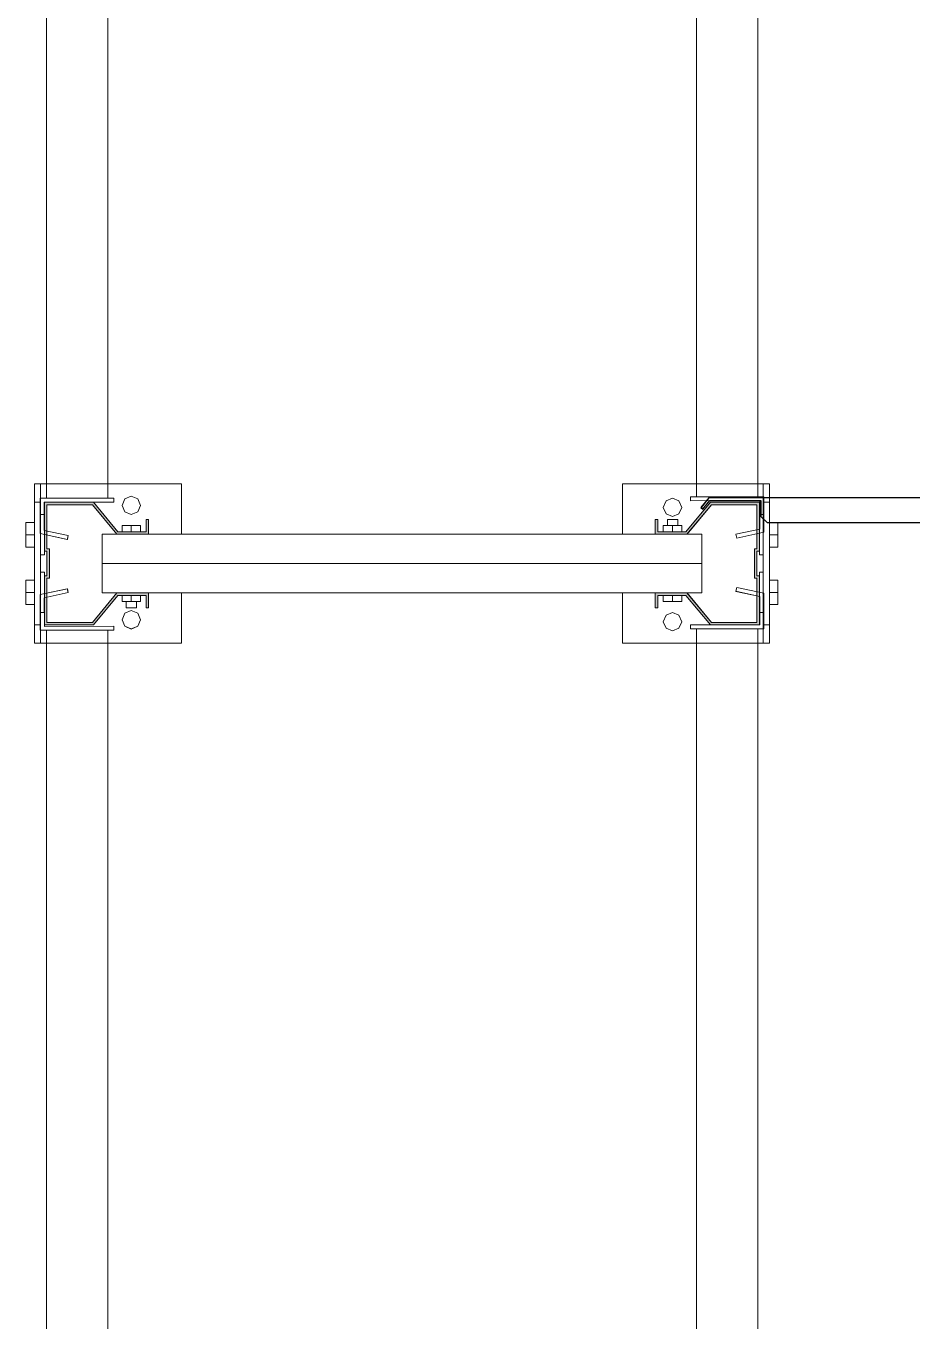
# Model space of a CAD drawing. Header units: metres. Extents: x 0 to 8715937, y -236336 to 216.
# Drawn here: x 131.307 to 132.031, y 74.988 to 76.044 of the extents above; entities that cross this region are included whole.
import ezdxf

# ---------------------------------------------------------------- set-up
doc = ezdxf.new("R2010")
doc.units = ezdxf.units.M
doc.header["$MEASUREMENT"] = 0
for name, color, linetype in [('0-BLOCK-EQUIPAMIENTO', 7, 'Continuous'), ('AAA BAST', 5, 'Continuous'), ('AAA CONECT', 3, 'Continuous'), ('AAA LARG', 1, 'Continuous'), ('MURO 20 - vista', 5, 'Continuous')]:
    doc.layers.add(name, color=color, linetype=linetype)

# ---------------------------------------------------------------- blocks, each defined once
blk = doc.blocks.new('bastidor 0.60')
at = {"layer": 'MURO 20 - vista', "lineweight": 5}
h = blk.add_hatch(color=256, dxfattribs=at)
h.dxf.hatch_style = 1
h.paths.add_polyline_path([(-0.5068, 0.089), (-0.5068, 0.101), (-0.5088, 0.101), (-0.5088, 0.091), (-0.5318, 0.091), (-0.5518, 0.115), (-0.5918, 0.115), (-0.5918, 0.075), (-0.5898, 0.075), (-0.5898, 0.055), (-0.5918, 0.055), (-0.5918, 0.015), (-0.5518, 0.015), (-0.5318, 0.039), (-0.5284, 0.039), (-0.5284, 0.039), (-0.5209, 0.039), (-0.5134, 0.039), (-0.5088, 0.039), (-0.5088, 0.029), (-0.5068, 0.029), (-0.5068, 0.041), (-0.5327, 0.041), (-0.5527, 0.017), (-0.5898, 0.017), (-0.5898, 0.053), (-0.5878, 0.053), (-0.5878, 0.077), (-0.5898, 0.077), (-0.5898, 0.113), (-0.5527, 0.113), (-0.5327, 0.089)])
h = blk.add_hatch(color=256, dxfattribs=at)
h.dxf.hatch_style = 1
h.paths.add_polyline_path([(-0.0932, 0.041), (-0.0932, 0.029), (-0.0912, 0.029), (-0.0912, 0.039), (-0.0682, 0.039), (-0.0482, 0.015), (-0.0082, 0.015), (-0.0082, 0.055), (-0.0102, 0.055), (-0.0102, 0.075), (-0.0082, 0.075), (-0.0082, 0.115), (-0.0482, 0.115), (-0.0682, 0.091), (-0.0716, 0.091), (-0.0716, 0.091), (-0.0791, 0.091), (-0.0866, 0.091), (-0.0912, 0.091), (-0.0912, 0.101), (-0.0932, 0.101), (-0.0932, 0.089), (-0.0673, 0.089), (-0.0473, 0.113), (-0.0102, 0.113), (-0.0102, 0.077), (-0.0122, 0.077), (-0.0122, 0.053), (-0.0102, 0.053), (-0.0102, 0.017), (-0.0473, 0.017), (-0.0673, 0.041)])
at = {"layer": 'AAA BAST', "lineweight": 5}
for p, q in [((-0.48, 0.13), (-0.6, 0.13)), ((-0.6, 0.13), (-0.6, 0)), ((-0.595, 0.115), (-0.595, 0.13)), ((-0.48, 0.089), (-0.48, 0.13)), ((0, 0.13), (-0.12, 0.13)), ((-0.12, 0.13), (-0.12, 0.089)), ((-0.005, 0.13), (-0.005, 0.115)), ((0, 0), (0, 0.13)), ((-0.5262, 0.1178), (-0.5284, 0.1125)), ((-0.5209, 0.12), (-0.5262, 0.1178)), ((-0.5156, 0.1178), (-0.5209, 0.12)), ((-0.5134, 0.1125), (-0.5156, 0.1178)), ((-0.0791, 0.1183), (-0.0844, 0.1161)), ((-0.0738, 0.1161), (-0.0791, 0.1183)), ((-0.6, 0.115), (-0.595, 0.115)), ((-0.595, 0.105), (-0.595, 0.115)), ((-0.5518, 0.115), (-0.5918, 0.115)), ((-0.5918, 0.115), (-0.5918, 0.075)), ((-0.5898, 0.077), (-0.5898, 0.113)), ((-0.5898, 0.113), (-0.5527, 0.113)), ((-0.5527, 0.113), (-0.5327, 0.089)), ((-0.5318, 0.091), (-0.5518, 0.115)), ((-0.5284, 0.1125), (-0.5262, 0.1072)), ((-0.5262, 0.1072), (-0.5209, 0.105)), ((-0.5209, 0.105), (-0.5156, 0.1072)), ((-0.5156, 0.1072), (-0.5134, 0.1125)), ((-0.0844, 0.1161), (-0.0866, 0.1108)), ((-0.0866, 0.1108), (-0.0844, 0.1055)), ((-0.0716, 0.1108), (-0.0738, 0.1161)), ((-0.0738, 0.1055), (-0.0716, 0.1108)), ((-0.0482, 0.115), (-0.0682, 0.091)), ((-0.0673, 0.089), (-0.0473, 0.113)), ((-0.0082, 0.115), (-0.0482, 0.115)), ((-0.0473, 0.113), (-0.0102, 0.113)), ((-0.0102, 0.113), (-0.0102, 0.077)), ((-0.0082, 0.075), (-0.0082, 0.115)), ((0, 0.115), (-0.005, 0.115)), ((-0.005, 0.115), (-0.005, 0.105)), ((-0.6, 0.0985), (-0.607, 0.0985)), ((-0.607, 0.0985), (-0.607, 0.0785)), ((-0.6, 0.0885), (-0.6, 0.0985)), ((-0.6, 0.0785), (-0.6, 0.0985)), ((-0.595, 0.072), (-0.595, 0.105)), ((-0.5918, 0.105), (-0.595, 0.105)), ((-0.5284, 0.091), (-0.5284, 0.096)), ((-0.5284, 0.096), (-0.5134, 0.096)), ((-0.5284, 0.091), (-0.5284, 0.096)), ((-0.5284, 0.096), (-0.5209, 0.096)), ((-0.5209, 0.096), (-0.5209, 0.091)), ((-0.5134, 0.096), (-0.5134, 0.091)), ((-0.5068, 0.101), (-0.5088, 0.101)), ((-0.5088, 0.101), (-0.5088, 0.091)), ((-0.5068, 0.089), (-0.5068, 0.101)), ((-0.0912, 0.101), (-0.0932, 0.101)), ((-0.0932, 0.101), (-0.0932, 0.089)), ((-0.0912, 0.091), (-0.0912, 0.101)), ((-0.0866, 0.091), (-0.0866, 0.096)), ((-0.0866, 0.096), (-0.0716, 0.096)), ((-0.0844, 0.1055), (-0.0791, 0.1033)), ((-0.0833, 0.096), (-0.0833, 0.101)), ((-0.0833, 0.101), (-0.0748, 0.101)), ((-0.0791, 0.096), (-0.0833, 0.096)), ((-0.0791, 0.1033), (-0.0738, 0.1055)), ((-0.0791, 0.091), (-0.0791, 0.096)), ((-0.0748, 0.096), (-0.0791, 0.096)), ((-0.0748, 0.101), (-0.0748, 0.096)), ((-0.0716, 0.096), (-0.0716, 0.091)), ((-0.0082, 0.105), (-0.005, 0.105)), ((-0.005, 0.105), (-0.005, 0.072)), ((0.007, 0.0985), (0, 0.0985)), ((0, 0.0985), (0, 0.0885)), ((0.007, 0.0785), (0.007, 0.0985)), ((-0.607, 0.0885), (-0.6, 0.0885)), ((-0.5448, 0.041), (-0.5448, 0.089)), ((-0.5448, 0.089), (-0.48, 0.089)), ((-0.5327, 0.089), (-0.5068, 0.089)), ((-0.5088, 0.091), (-0.5318, 0.091)), ((-0.5134, 0.091), (-0.5284, 0.091)), ((-0.48, 0.089), (-0.12, 0.089)), ((-0.12, 0.089), (-0.0552, 0.089)), ((-0.0932, 0.089), (-0.0673, 0.089)), ((-0.0682, 0.091), (-0.0912, 0.091)), ((-0.0716, 0.091), (-0.0866, 0.091)), ((-0.0716, 0.091), (-0.0791, 0.091)), ((-0.0552, 0.089), (-0.0552, 0.041)), ((0.007, 0.0885), (0, 0.0885)), ((0, 0.0885), (0, 0.0785)), ((-0.607, 0.0785), (-0.6, 0.0785)), ((-0.5918, 0.075), (-0.5898, 0.075)), ((-0.5918, 0.075), (-0.5918, 0.072)), ((-0.5878, 0.077), (-0.5898, 0.077)), ((-0.5898, 0.075), (-0.5898, 0.055)), ((-0.5878, 0.053), (-0.5878, 0.077)), ((-0.0102, 0.077), (-0.0122, 0.077)), ((-0.0122, 0.077), (-0.0122, 0.053)), ((-0.0102, 0.055), (-0.0102, 0.075)), ((-0.0102, 0.075), (-0.0082, 0.075)), ((-0.0082, 0.075), (-0.0082, 0.072)), ((0, 0.0785), (0.007, 0.0785)), ((-0.595, 0.058), (-0.595, 0.072)), ((-0.5918, 0.072), (-0.595, 0.072)), ((-0.0552, 0.065), (-0.5448, 0.065)), ((-0.0082, 0.072), (-0.005, 0.072)), ((-0.005, 0.072), (-0.005, 0.058)), ((-0.595, 0.025), (-0.595, 0.058)), ((-0.5918, 0.058), (-0.595, 0.058)), ((-0.5918, 0.055), (-0.5918, 0.058)), ((-0.5898, 0.055), (-0.5918, 0.055)), ((-0.5918, 0.055), (-0.5918, 0.015)), ((-0.5898, 0.017), (-0.5898, 0.053)), ((-0.5898, 0.053), (-0.5878, 0.053)), ((-0.0122, 0.053), (-0.0102, 0.053)), ((-0.0082, 0.055), (-0.0102, 0.055)), ((-0.0102, 0.053), (-0.0102, 0.017)), ((-0.0082, 0.055), (-0.0082, 0.058)), ((-0.0082, 0.058), (-0.005, 0.058)), ((-0.0082, 0.015), (-0.0082, 0.055)), ((-0.005, 0.058), (-0.005, 0.025)), ((-0.6, 0.0515), (-0.607, 0.0515)), ((-0.607, 0.0515), (-0.607, 0.0315)), ((-0.6, 0.0415), (-0.6, 0.0515)), ((0.007, 0.0515), (0, 0.0515)), ((0, 0.0515), (0, 0.0315)), ((0.007, 0.0315), (0.007, 0.0515)), ((-0.607, 0.0415), (-0.6, 0.0415)), ((-0.6, 0.0315), (-0.6, 0.0415)), ((-0.5327, 0.041), (-0.5527, 0.017)), ((-0.5518, 0.015), (-0.5318, 0.039)), ((-0.48, 0.041), (-0.5448, 0.041)), ((-0.5068, 0.041), (-0.5327, 0.041)), ((-0.5318, 0.039), (-0.5088, 0.039)), ((-0.5284, 0.039), (-0.5134, 0.039)), ((-0.5284, 0.034), (-0.5284, 0.039)), ((-0.5284, 0.039), (-0.5209, 0.039)), ((-0.5134, 0.034), (-0.5284, 0.034)), ((-0.5252, 0.029), (-0.5252, 0.034)), ((-0.5252, 0.034), (-0.5209, 0.034)), ((-0.5209, 0.039), (-0.5209, 0.034)), ((-0.5209, 0.034), (-0.5167, 0.034)), ((-0.5167, 0.034), (-0.5167, 0.029)), ((-0.5134, 0.039), (-0.5134, 0.034)), ((-0.5088, 0.039), (-0.5088, 0.029)), ((-0.5068, 0.029), (-0.5068, 0.041)), ((-0.48, 0), (-0.48, 0.041)), ((-0.48, 0.041), (-0.12, 0.041)), ((-0.12, 0.041), (-0.12, 0)), ((-0.0552, 0.041), (-0.12, 0.041)), ((-0.0673, 0.041), (-0.0932, 0.041)), ((-0.0932, 0.041), (-0.0932, 0.029)), ((-0.0912, 0.039), (-0.0682, 0.039)), ((-0.0912, 0.029), (-0.0912, 0.039)), ((-0.0866, 0.034), (-0.0866, 0.039)), ((-0.0866, 0.039), (-0.0716, 0.039)), ((-0.0716, 0.034), (-0.0866, 0.034)), ((-0.0791, 0.034), (-0.0791, 0.039)), ((-0.0716, 0.034), (-0.0791, 0.034)), ((-0.0716, 0.039), (-0.0716, 0.034)), ((-0.0716, 0.039), (-0.0716, 0.034)), ((-0.0682, 0.039), (-0.0482, 0.015)), ((-0.0473, 0.017), (-0.0673, 0.041)), ((0.007, 0.0415), (0, 0.0415)), ((0, 0.0415), (0, 0.0315)), ((-0.607, 0.0315), (-0.6, 0.0315)), ((-0.595, 0.015), (-0.595, 0.025)), ((-0.5918, 0.025), (-0.595, 0.025)), ((-0.5262, 0.0245), (-0.5284, 0.0192)), ((-0.5209, 0.0267), (-0.5262, 0.0245)), ((-0.5167, 0.029), (-0.5252, 0.029)), ((-0.5156, 0.0245), (-0.5209, 0.0267)), ((-0.5134, 0.0192), (-0.5156, 0.0245)), ((-0.5088, 0.029), (-0.5068, 0.029)), ((-0.0932, 0.029), (-0.0912, 0.029)), ((-0.0844, 0.0228), (-0.0866, 0.0175)), ((-0.0791, 0.025), (-0.0844, 0.0228)), ((-0.0738, 0.0228), (-0.0791, 0.025)), ((-0.0716, 0.0175), (-0.0738, 0.0228)), ((-0.0082, 0.025), (-0.005, 0.025)), ((-0.005, 0.025), (-0.005, 0.015)), ((0, 0.0315), (0.007, 0.0315)), ((-0.6, 0.015), (-0.595, 0.015)), ((-0.595, 0), (-0.595, 0.015)), ((-0.5918, 0.015), (-0.5518, 0.015)), ((-0.5527, 0.017), (-0.5898, 0.017)), ((-0.5284, 0.0192), (-0.5262, 0.0139)), ((-0.5262, 0.0139), (-0.5209, 0.0117)), ((-0.5209, 0.0117), (-0.5156, 0.0139)), ((-0.5156, 0.0139), (-0.5134, 0.0192)), ((-0.0866, 0.0175), (-0.0844, 0.0122)), ((-0.0844, 0.0122), (-0.0791, 0.01)), ((-0.0791, 0.01), (-0.0738, 0.0122)), ((-0.0738, 0.0122), (-0.0716, 0.0175)), ((-0.0482, 0.015), (-0.0082, 0.015)), ((-0.0102, 0.017), (-0.0473, 0.017)), ((0, 0.015), (-0.005, 0.015)), ((-0.005, 0.015), (-0.005, 0)), ((-0.6, 0), (-0.48, 0)), ((-0.12, 0), (0, 0))]:
    blk.add_line(p, q, dxfattribs=at)
blk = doc.blocks.new('conector de 0.25')
at = {"layer": 'AAA CONECT'}
for p, q in [((-0.2834, 0.018), (-0.2884, 0.013)), ((-0.2884, 0.013), (-0.2884, 0)), ((-0.0466, 0.018), (-0.2834, 0.018)), ((-0.0416, 0.013), (-0.0466, 0.018)), ((-0.0416, 0), (-0.0416, 0.013)), ((-0.3358, 0.007), (-0.3373, 0.0057)), ((-0.3373, 0.0057), (-0.3309, -0.002)), ((-0.33, 0), (-0.3358, 0.007)), ((-0.2884, 0), (-0.33, 0)), ((0, 0), (-0.0416, 0)), ((0.0058, 0.007), (0, 0)), ((0.0009, -0.002), (0.0073, 0.0057)), ((0.0073, 0.0057), (0.0058, 0.007)), ((-0.3309, -0.002), (0.0009, -0.002))]:
    blk.add_line(p, q, dxfattribs=at)
blk = doc.blocks.new('larguero 2.3')
at = {"layer": 'AAA LARG', "lineweight": 5}
for p, q in [((-0.0196, 0.0274), (-0.0189, 0.0305)), ((0, 0.0232), (-0.0196, 0.0274)), ((-0.0189, 0.0305), (0.0032, 0.0258)), ((0, 0), (0, 0.0232)), ((0.0032, 0.0258), (0.0032, -0.0032)), ((-0.0568, -0.0032), (-0.0568, 0)), ((-0.0568, 0), (0, 0)), ((-0.0518, -0.0032), (-0.0568, -0.0032)), ((-0.0018, -0.0032), (-0.0518, -0.0032)), ((-0.0518, -0.0032), (-0.0518, -2.2932)), ((-0.0018, -2.2932), (-0.0018, -0.0032)), ((0.0032, -0.0032), (-0.0018, -0.0032)), ((-0.0518, -2.2932), (-0.0568, -2.2932)), ((-0.0568, -2.2932), (-0.0568, -2.2964)), ((-0.0568, -2.2964), (-0.0002, -2.2962)), ((0.0032, -2.2932), (-0.0518, -2.2932)), ((-0.0002, -2.2962), (0, -2.3196)), ((0.0032, -2.3222), (0.0032, -2.2932)), ((0, -2.3196), (-0.0196, -2.3238)), ((-0.0196, -2.3238), (-0.0189, -2.3269)), ((-0.0189, -2.3269), (0.0032, -2.3222))]:
    blk.add_line(p, q, dxfattribs=at)
blk = doc.blocks.new('DPM-EQUIPAMIENTO')
at = {"layer": 'AAA BAST', "rotation": 180}
blk.add_blockref('bastidor 0.60', (43.5941, 75.6708), dxfattribs=at)
blk.add_blockref('bastidor 0.60', (43.5941, 75.6708), dxfattribs=at)
at = {"layer": 'AAA CONECT', "rotation": 180}
for name, p in [('larguero 2.3', (43.6021, 75.656)), ('conector de 0.25', (44.1456, 75.6573)), ('conector de 0.25', (44.1456, 75.6573)), ('larguero 2.3', (43.6021, 73.2583))]:
    blk.add_blockref(name, p, dxfattribs=at)
at = {"layer": 'AAA CONECT'}
for p in [(44.1864, 77.9535), (44.1864, 75.5558)]:
    blk.add_blockref('larguero 2.3', p, dxfattribs=at)

msp = doc.modelspace()

# ---------------------------------------------------------------- hatches: boundary and pattern name
at = {"layer": 'MURO 20 - vista', "lineweight": 5}
h = msp.add_hatch(color=256, dxfattribs=at)
h.dxf.hatch_style = 1
h.paths.add_polyline_path([(131.4073, 75.6298), (131.4073, 75.6418), (131.4053, 75.6418), (131.4053, 75.6318), (131.3823, 75.6318), (131.3623, 75.6558), (131.3223, 75.6558), (131.3223, 75.6158), (131.3243, 75.6158), (131.3243, 75.5958), (131.3223, 75.5958), (131.3223, 75.5558), (131.3623, 75.5558), (131.3823, 75.5798), (131.3857, 75.5798), (131.3857, 75.5798), (131.3932, 75.5798), (131.4007, 75.5798), (131.4053, 75.5798), (131.4053, 75.5698), (131.4073, 75.5698), (131.4073, 75.5818), (131.3814, 75.5818), (131.3614, 75.5578), (131.3243, 75.5578), (131.3243, 75.5938), (131.3263, 75.5938), (131.3263, 75.6178), (131.3243, 75.6178), (131.3243, 75.6538), (131.3614, 75.6538), (131.3814, 75.6298)])
h = msp.add_hatch(color=256, dxfattribs=at)
h.dxf.hatch_style = 1
h.paths.add_polyline_path([(131.4073, 75.6298), (131.4073, 75.6418), (131.4053, 75.6418), (131.4053, 75.6318), (131.3823, 75.6318), (131.3623, 75.6558), (131.3223, 75.6558), (131.3223, 75.6158), (131.3243, 75.6158), (131.3243, 75.5958), (131.3223, 75.5958), (131.3223, 75.5558), (131.3623, 75.5558), (131.3823, 75.5798), (131.3857, 75.5798), (131.3857, 75.5798), (131.3932, 75.5798), (131.4007, 75.5798), (131.4053, 75.5798), (131.4053, 75.5698), (131.4073, 75.5698), (131.4073, 75.5818), (131.3814, 75.5818), (131.3614, 75.5578), (131.3243, 75.5578), (131.3243, 75.5938), (131.3263, 75.5938), (131.3263, 75.6178), (131.3243, 75.6178), (131.3243, 75.6538), (131.3614, 75.6538), (131.3814, 75.6298)])
h = msp.add_hatch(color=256, dxfattribs=at)
h.dxf.hatch_style = 1
h.paths.add_polyline_path([(131.8209, 75.5818), (131.8209, 75.5698), (131.8229, 75.5698), (131.8229, 75.5798), (131.8459, 75.5798), (131.8659, 75.5558), (131.9059, 75.5558), (131.9059, 75.5958), (131.9039, 75.5958), (131.9039, 75.6158), (131.9059, 75.6158), (131.9059, 75.6558), (131.8659, 75.6558), (131.8459, 75.6318), (131.8425, 75.6318), (131.8425, 75.6318), (131.835, 75.6318), (131.8275, 75.6318), (131.8229, 75.6318), (131.8229, 75.6418), (131.8209, 75.6418), (131.8209, 75.6298), (131.8469, 75.6298), (131.8669, 75.6538), (131.9039, 75.6538), (131.9039, 75.6178), (131.9019, 75.6178), (131.9019, 75.5938), (131.9039, 75.5938), (131.9039, 75.5578), (131.8669, 75.5578), (131.8469, 75.5818)])
h = msp.add_hatch(color=256, dxfattribs=at)
h.dxf.hatch_style = 1
h.paths.add_polyline_path([(131.8209, 75.5818), (131.8209, 75.5698), (131.8229, 75.5698), (131.8229, 75.5798), (131.8459, 75.5798), (131.8659, 75.5558), (131.9059, 75.5558), (131.9059, 75.5958), (131.9039, 75.5958), (131.9039, 75.6158), (131.9059, 75.6158), (131.9059, 75.6558), (131.8659, 75.6558), (131.8459, 75.6318), (131.8425, 75.6318), (131.8425, 75.6318), (131.835, 75.6318), (131.8275, 75.6318), (131.8229, 75.6318), (131.8229, 75.6418), (131.8209, 75.6418), (131.8209, 75.6298), (131.8469, 75.6298), (131.8669, 75.6538), (131.9039, 75.6538), (131.9039, 75.6178), (131.9019, 75.6178), (131.9019, 75.5938), (131.9039, 75.5938), (131.9039, 75.5578), (131.8669, 75.5578), (131.8469, 75.5818)])

# ---------------------------------------------------------------- linework, layer by layer
at = {"layer": 'AAA BAST', "lineweight": 5}
for p, q in [((131.4341, 75.6708), (131.3141, 75.6708)), ((131.3141, 75.6708), (131.3141, 75.5408)), ((131.4341, 75.6708), (131.3141, 75.6708)), ((131.3141, 75.6708), (131.3141, 75.5408)), ((131.3191, 75.6558), (131.3191, 75.6708)), ((131.3191, 75.6558), (131.3191, 75.6708)), ((131.4341, 75.6298), (131.4341, 75.6708)), ((131.4341, 75.6298), (131.4341, 75.6708)), ((131.9141, 75.6708), (131.7941, 75.6708)), ((131.7941, 75.6708), (131.7941, 75.6298)), ((131.9141, 75.6708), (131.7941, 75.6708)), ((131.7941, 75.6708), (131.7941, 75.6298)), ((131.9091, 75.6708), (131.9091, 75.6558)), ((131.9091, 75.6708), (131.9091, 75.6558)), ((131.9141, 75.5408), (131.9141, 75.6708)), ((131.9141, 75.5408), (131.9141, 75.6708)), ((131.3141, 75.6558), (131.3191, 75.6558)), ((131.3141, 75.6558), (131.3191, 75.6558)), ((131.3191, 75.6458), (131.3191, 75.6558)), ((131.3191, 75.6458), (131.3191, 75.6558)), ((131.3623, 75.6558), (131.3223, 75.6558)), ((131.3223, 75.6558), (131.3223, 75.6158)), ((131.3623, 75.6558), (131.3223, 75.6558)), ((131.3223, 75.6558), (131.3223, 75.6158)), ((131.3823, 75.6318), (131.3623, 75.6558)), ((131.3823, 75.6318), (131.3623, 75.6558)), ((131.3879, 75.6586), (131.3857, 75.6533)), ((131.3879, 75.6586), (131.3857, 75.6533)), ((131.3932, 75.6608), (131.3879, 75.6586)), ((131.3932, 75.6608), (131.3879, 75.6586)), ((131.3985, 75.6585), (131.3932, 75.6608)), ((131.3985, 75.6585), (131.3932, 75.6608)), ((131.4007, 75.6533), (131.3985, 75.6585)), ((131.4007, 75.6533), (131.3985, 75.6585)), ((131.8297, 75.6569), (131.8275, 75.6516)), ((131.8297, 75.6569), (131.8275, 75.6516)), ((131.835, 75.6591), (131.8297, 75.6569)), ((131.835, 75.6591), (131.8297, 75.6569)), ((131.8403, 75.6569), (131.835, 75.6591)), ((131.8403, 75.6569), (131.835, 75.6591)), ((131.8425, 75.6516), (131.8403, 75.6569)), ((131.8425, 75.6516), (131.8403, 75.6569)), ((131.8659, 75.6558), (131.8459, 75.6318)), ((131.8659, 75.6558), (131.8459, 75.6318)), ((131.9059, 75.6558), (131.8659, 75.6558)), ((131.9059, 75.6558), (131.8659, 75.6558)), ((131.9059, 75.6158), (131.9059, 75.6558)), ((131.9059, 75.6158), (131.9059, 75.6558)), ((131.9141, 75.6558), (131.9091, 75.6558)), ((131.9091, 75.6558), (131.9091, 75.6458)), ((131.9141, 75.6558), (131.9091, 75.6558)), ((131.9091, 75.6558), (131.9091, 75.6458)), ((131.3191, 75.6128), (131.3191, 75.6458)), ((131.3223, 75.6458), (131.3191, 75.6458)), ((131.3191, 75.6128), (131.3191, 75.6458)), ((131.3223, 75.6458), (131.3191, 75.6458)), ((131.3243, 75.6178), (131.3243, 75.6538)), ((131.3243, 75.6538), (131.3614, 75.6538)), ((131.3243, 75.6178), (131.3243, 75.6538)), ((131.3243, 75.6538), (131.3614, 75.6538)), ((131.3614, 75.6538), (131.3814, 75.6298)), ((131.3614, 75.6538), (131.3814, 75.6298)), ((131.3857, 75.6533), (131.3879, 75.6479)), ((131.3857, 75.6533), (131.3879, 75.6479)), ((131.3879, 75.6479), (131.3932, 75.6458)), ((131.3879, 75.6479), (131.3932, 75.6458)), ((131.3932, 75.6458), (131.3985, 75.6479)), ((131.3932, 75.6458), (131.3985, 75.6479)), ((131.3985, 75.6479), (131.4007, 75.6533)), ((131.3985, 75.6479), (131.4007, 75.6533)), ((131.8275, 75.6516), (131.8297, 75.6463)), ((131.8275, 75.6516), (131.8297, 75.6463)), ((131.8297, 75.6463), (131.835, 75.6441)), ((131.8297, 75.6463), (131.835, 75.6441)), ((131.835, 75.6441), (131.8403, 75.6463)), ((131.835, 75.6441), (131.8403, 75.6463)), ((131.8403, 75.6463), (131.8425, 75.6516)), ((131.8403, 75.6463), (131.8425, 75.6516)), ((131.8469, 75.6298), (131.8669, 75.6538)), ((131.8469, 75.6298), (131.8669, 75.6538)), ((131.8669, 75.6538), (131.9039, 75.6538)), ((131.8669, 75.6538), (131.9039, 75.6538)), ((131.9039, 75.6538), (131.9039, 75.6178)), ((131.9039, 75.6538), (131.9039, 75.6178)), ((131.9059, 75.6458), (131.9091, 75.6458)), ((131.9059, 75.6458), (131.9091, 75.6458)), ((131.9091, 75.6458), (131.9091, 75.6128)), ((131.9091, 75.6458), (131.9091, 75.6128)), ((131.3141, 75.6393), (131.3071, 75.6393)), ((131.3071, 75.6393), (131.3071, 75.6193)), ((131.3141, 75.6393), (131.3071, 75.6393)), ((131.3071, 75.6393), (131.3071, 75.6193)), ((131.3141, 75.6293), (131.3141, 75.6393)), ((131.3141, 75.6193), (131.3141, 75.6393)), ((131.3141, 75.6293), (131.3141, 75.6393)), ((131.3141, 75.6193), (131.3141, 75.6393)), ((131.3857, 75.6318), (131.3857, 75.6368)), ((131.3857, 75.6368), (131.4007, 75.6368)), ((131.3857, 75.6318), (131.3857, 75.6368)), ((131.3857, 75.6368), (131.3932, 75.6368)), ((131.3857, 75.6318), (131.3857, 75.6368)), ((131.3857, 75.6368), (131.4007, 75.6368)), ((131.3857, 75.6318), (131.3857, 75.6368)), ((131.3857, 75.6368), (131.3932, 75.6368)), ((131.3932, 75.6368), (131.3932, 75.6318)), ((131.3932, 75.6368), (131.3932, 75.6318)), ((131.4007, 75.6368), (131.4007, 75.6318)), ((131.4007, 75.6368), (131.4007, 75.6318)), ((131.4073, 75.6418), (131.4053, 75.6418)), ((131.4053, 75.6418), (131.4053, 75.6318)), ((131.4073, 75.6418), (131.4053, 75.6418)), ((131.4053, 75.6418), (131.4053, 75.6318)), ((131.4073, 75.6298), (131.4073, 75.6418)), ((131.4073, 75.6298), (131.4073, 75.6418)), ((131.8229, 75.6418), (131.8209, 75.6418)), ((131.8209, 75.6418), (131.8209, 75.6298)), ((131.8229, 75.6418), (131.8209, 75.6418)), ((131.8209, 75.6418), (131.8209, 75.6298)), ((131.8229, 75.6318), (131.8229, 75.6418)), ((131.8229, 75.6318), (131.8229, 75.6418)), ((131.8275, 75.6318), (131.8275, 75.6368)), ((131.8275, 75.6368), (131.8425, 75.6368)), ((131.8275, 75.6318), (131.8275, 75.6368)), ((131.8275, 75.6368), (131.8425, 75.6368)), ((131.8308, 75.6368), (131.8308, 75.6418)), ((131.8308, 75.6418), (131.8393, 75.6418)), ((131.8308, 75.6368), (131.8308, 75.6418)), ((131.8308, 75.6418), (131.8393, 75.6418)), ((131.835, 75.6368), (131.8308, 75.6368)), ((131.835, 75.6368), (131.8308, 75.6368)), ((131.835, 75.6318), (131.835, 75.6368)), ((131.8393, 75.6368), (131.835, 75.6368)), ((131.835, 75.6318), (131.835, 75.6368)), ((131.8393, 75.6368), (131.835, 75.6368)), ((131.8393, 75.6418), (131.8393, 75.6368)), ((131.8393, 75.6418), (131.8393, 75.6368)), ((131.8425, 75.6368), (131.8425, 75.6318)), ((131.8425, 75.6368), (131.8425, 75.6318)), ((131.9211, 75.6393), (131.9141, 75.6393)), ((131.9141, 75.6393), (131.9141, 75.6293)), ((131.9211, 75.6393), (131.9141, 75.6393)), ((131.9141, 75.6393), (131.9141, 75.6293)), ((131.9211, 75.6193), (131.9211, 75.6393)), ((131.9211, 75.6193), (131.9211, 75.6393)), ((131.3071, 75.6293), (131.3141, 75.6293)), ((131.3071, 75.6293), (131.3141, 75.6293)), ((131.3694, 75.5818), (131.3694, 75.6298)), ((131.3694, 75.6298), (131.4341, 75.6298)), ((131.3694, 75.5818), (131.3694, 75.6298)), ((131.3694, 75.6298), (131.4341, 75.6298)), ((131.3814, 75.6298), (131.4073, 75.6298)), ((131.3814, 75.6298), (131.4073, 75.6298)), ((131.4053, 75.6318), (131.3823, 75.6318)), ((131.4053, 75.6318), (131.3823, 75.6318)), ((131.4007, 75.6318), (131.3857, 75.6318)), ((131.4007, 75.6318), (131.3857, 75.6318)), ((131.7941, 75.6298), (131.4341, 75.6298)), ((131.7941, 75.6298), (131.4341, 75.6298)), ((131.7941, 75.6298), (131.8589, 75.6298)), ((131.7941, 75.6298), (131.8589, 75.6298)), ((131.8209, 75.6298), (131.8469, 75.6298)), ((131.8209, 75.6298), (131.8469, 75.6298)), ((131.8459, 75.6318), (131.8229, 75.6318)), ((131.8459, 75.6318), (131.8229, 75.6318)), ((131.8425, 75.6318), (131.8275, 75.6318)), ((131.8425, 75.6318), (131.8275, 75.6318)), ((131.8425, 75.6318), (131.835, 75.6318)), ((131.8425, 75.6318), (131.835, 75.6318)), ((131.8589, 75.6298), (131.8589, 75.5818)), ((131.8589, 75.6298), (131.8589, 75.5818)), ((131.9211, 75.6293), (131.9141, 75.6293)), ((131.9141, 75.6293), (131.9141, 75.6193)), ((131.9211, 75.6293), (131.9141, 75.6293)), ((131.9141, 75.6293), (131.9141, 75.6193)), ((131.3071, 75.6193), (131.3141, 75.6193)), ((131.3071, 75.6193), (131.3141, 75.6193)), ((131.3191, 75.5988), (131.3191, 75.6128)), ((131.3223, 75.6128), (131.3191, 75.6128)), ((131.3191, 75.5988), (131.3191, 75.6128)), ((131.3223, 75.6128), (131.3191, 75.6128)), ((131.3223, 75.6158), (131.3243, 75.6158)), ((131.3223, 75.6158), (131.3223, 75.6128)), ((131.3223, 75.6158), (131.3243, 75.6158)), ((131.3223, 75.6158), (131.3223, 75.6128)), ((131.3263, 75.6178), (131.3243, 75.6178)), ((131.3263, 75.6178), (131.3243, 75.6178)), ((131.3243, 75.6158), (131.3243, 75.5958)), ((131.3243, 75.6158), (131.3243, 75.5958)), ((131.3263, 75.5938), (131.3263, 75.6178)), ((131.3263, 75.5938), (131.3263, 75.6178)), ((131.9039, 75.6178), (131.9019, 75.6178)), ((131.9019, 75.6178), (131.9019, 75.5938)), ((131.9039, 75.6178), (131.9019, 75.6178)), ((131.9019, 75.6178), (131.9019, 75.5938)), ((131.9039, 75.5958), (131.9039, 75.6158)), ((131.9039, 75.6158), (131.9059, 75.6158)), ((131.9039, 75.5958), (131.9039, 75.6158)), ((131.9039, 75.6158), (131.9059, 75.6158)), ((131.9059, 75.6158), (131.9059, 75.6128)), ((131.9059, 75.6158), (131.9059, 75.6128)), ((131.9059, 75.6128), (131.9091, 75.6128)), ((131.9059, 75.6128), (131.9091, 75.6128)), ((131.9091, 75.6128), (131.9091, 75.5988)), ((131.9091, 75.6128), (131.9091, 75.5988)), ((131.9141, 75.6193), (131.9211, 75.6193)), ((131.9141, 75.6193), (131.9211, 75.6193)), ((131.3694, 75.6058), (131.8589, 75.6058)), ((131.3694, 75.6058), (131.8589, 75.6058)), ((131.3141, 75.5923), (131.3071, 75.5923)), ((131.3071, 75.5923), (131.3071, 75.5723)), ((131.3141, 75.5923), (131.3071, 75.5923)), ((131.3071, 75.5923), (131.3071, 75.5723)), ((131.3141, 75.5823), (131.3141, 75.5923)), ((131.3141, 75.5823), (131.3141, 75.5923)), ((131.3191, 75.5658), (131.3191, 75.5988)), ((131.3223, 75.5988), (131.3191, 75.5988)), ((131.3191, 75.5658), (131.3191, 75.5988)), ((131.3223, 75.5988), (131.3191, 75.5988)), ((131.3223, 75.5958), (131.3223, 75.5988)), ((131.3223, 75.5958), (131.3223, 75.5988)), ((131.3243, 75.5958), (131.3223, 75.5958)), ((131.3223, 75.5958), (131.3223, 75.5558)), ((131.3243, 75.5958), (131.3223, 75.5958)), ((131.3223, 75.5958), (131.3223, 75.5558)), ((131.3243, 75.5578), (131.3243, 75.5938)), ((131.3243, 75.5938), (131.3263, 75.5938)), ((131.3243, 75.5578), (131.3243, 75.5938)), ((131.3243, 75.5938), (131.3263, 75.5938)), ((131.9019, 75.5938), (131.9039, 75.5938)), ((131.9019, 75.5938), (131.9039, 75.5938)), ((131.9059, 75.5958), (131.9039, 75.5958)), ((131.9059, 75.5958), (131.9039, 75.5958)), ((131.9039, 75.5938), (131.9039, 75.5578)), ((131.9039, 75.5938), (131.9039, 75.5578)), ((131.9059, 75.5958), (131.9059, 75.5988)), ((131.9059, 75.5988), (131.9091, 75.5988)), ((131.9059, 75.5958), (131.9059, 75.5988)), ((131.9059, 75.5988), (131.9091, 75.5988)), ((131.9059, 75.5558), (131.9059, 75.5958)), ((131.9059, 75.5558), (131.9059, 75.5958)), ((131.9091, 75.5988), (131.9091, 75.5658)), ((131.9091, 75.5988), (131.9091, 75.5658)), ((131.9211, 75.5923), (131.9141, 75.5923)), ((131.9141, 75.5923), (131.9141, 75.5723)), ((131.9211, 75.5923), (131.9141, 75.5923)), ((131.9141, 75.5923), (131.9141, 75.5723)), ((131.9211, 75.5723), (131.9211, 75.5923)), ((131.9211, 75.5723), (131.9211, 75.5923)), ((131.3071, 75.5823), (131.3141, 75.5823)), ((131.3071, 75.5823), (131.3141, 75.5823)), ((131.3141, 75.5723), (131.3141, 75.5823)), ((131.3141, 75.5723), (131.3141, 75.5823)), ((131.3814, 75.5818), (131.3614, 75.5578)), ((131.3814, 75.5818), (131.3614, 75.5578)), ((131.4341, 75.5818), (131.3694, 75.5818)), ((131.4341, 75.5818), (131.3694, 75.5818)), ((131.4073, 75.5818), (131.3814, 75.5818)), ((131.4073, 75.5818), (131.3814, 75.5818)), ((131.4073, 75.5698), (131.4073, 75.5818)), ((131.4073, 75.5698), (131.4073, 75.5818)), ((131.4341, 75.5408), (131.4341, 75.5818)), ((131.7941, 75.5818), (131.4341, 75.5818)), ((131.4341, 75.5408), (131.4341, 75.5818)), ((131.7941, 75.5818), (131.4341, 75.5818)), ((131.7941, 75.5818), (131.7941, 75.5408)), ((131.8589, 75.5818), (131.7941, 75.5818)), ((131.7941, 75.5818), (131.7941, 75.5408)), ((131.8589, 75.5818), (131.7941, 75.5818)), ((131.8469, 75.5818), (131.8209, 75.5818)), ((131.8209, 75.5818), (131.8209, 75.5698)), ((131.8469, 75.5818), (131.8209, 75.5818)), ((131.8209, 75.5818), (131.8209, 75.5698)), ((131.8669, 75.5578), (131.8469, 75.5818)), ((131.8669, 75.5578), (131.8469, 75.5818)), ((131.9211, 75.5823), (131.9141, 75.5823)), ((131.9141, 75.5823), (131.9141, 75.5723)), ((131.9211, 75.5823), (131.9141, 75.5823)), ((131.9141, 75.5823), (131.9141, 75.5723)), ((131.3071, 75.5723), (131.3141, 75.5723)), ((131.3071, 75.5723), (131.3141, 75.5723)), ((131.3623, 75.5558), (131.3823, 75.5798)), ((131.3623, 75.5558), (131.3823, 75.5798)), ((131.3823, 75.5798), (131.4053, 75.5798)), ((131.3823, 75.5798), (131.4053, 75.5798)), ((131.3857, 75.5798), (131.4007, 75.5798)), ((131.3857, 75.5748), (131.3857, 75.5798)), ((131.3857, 75.5798), (131.3932, 75.5798)), ((131.3857, 75.5798), (131.4007, 75.5798)), ((131.3857, 75.5748), (131.3857, 75.5798)), ((131.3857, 75.5798), (131.3932, 75.5798)), ((131.4007, 75.5748), (131.3857, 75.5748)), ((131.4007, 75.5748), (131.3857, 75.5748)), ((131.389, 75.5698), (131.389, 75.5748)), ((131.389, 75.5748), (131.3932, 75.5748)), ((131.389, 75.5698), (131.389, 75.5748)), ((131.389, 75.5748), (131.3932, 75.5748)), ((131.3975, 75.5698), (131.389, 75.5698)), ((131.3975, 75.5698), (131.389, 75.5698)), ((131.3932, 75.5798), (131.3932, 75.5748)), ((131.3932, 75.5798), (131.3932, 75.5748)), ((131.3932, 75.5748), (131.3975, 75.5748)), ((131.3932, 75.5748), (131.3975, 75.5748)), ((131.3975, 75.5748), (131.3975, 75.5698)), ((131.3975, 75.5748), (131.3975, 75.5698)), ((131.4007, 75.5798), (131.4007, 75.5748)), ((131.4007, 75.5798), (131.4007, 75.5748)), ((131.4053, 75.5798), (131.4053, 75.5698)), ((131.4053, 75.5798), (131.4053, 75.5698)), ((131.4053, 75.5698), (131.4073, 75.5698)), ((131.4053, 75.5698), (131.4073, 75.5698)), ((131.8209, 75.5698), (131.8229, 75.5698)), ((131.8209, 75.5698), (131.8229, 75.5698)), ((131.8229, 75.5798), (131.8459, 75.5798)), ((131.8229, 75.5698), (131.8229, 75.5798)), ((131.8229, 75.5798), (131.8459, 75.5798)), ((131.8229, 75.5698), (131.8229, 75.5798)), ((131.8275, 75.5748), (131.8275, 75.5798)), ((131.8275, 75.5798), (131.8425, 75.5798)), ((131.8275, 75.5748), (131.8275, 75.5798)), ((131.8275, 75.5798), (131.8425, 75.5798)), ((131.8425, 75.5748), (131.8275, 75.5748)), ((131.8425, 75.5748), (131.8275, 75.5748)), ((131.835, 75.5748), (131.835, 75.5798)), ((131.835, 75.5748), (131.835, 75.5798)), ((131.8425, 75.5748), (131.835, 75.5748)), ((131.8425, 75.5748), (131.835, 75.5748)), ((131.8425, 75.5798), (131.8425, 75.5748)), ((131.8425, 75.5798), (131.8425, 75.5748)), ((131.8425, 75.5798), (131.8425, 75.5748)), ((131.8425, 75.5798), (131.8425, 75.5748)), ((131.8459, 75.5798), (131.8659, 75.5558)), ((131.8459, 75.5798), (131.8659, 75.5558)), ((131.9141, 75.5723), (131.9211, 75.5723)), ((131.9141, 75.5723), (131.9211, 75.5723)), ((131.3191, 75.5558), (131.3191, 75.5658)), ((131.3223, 75.5658), (131.3191, 75.5658)), ((131.3191, 75.5558), (131.3191, 75.5658)), ((131.3223, 75.5658), (131.3191, 75.5658)), ((131.3879, 75.5652), (131.3857, 75.5599)), ((131.3879, 75.5652), (131.3857, 75.5599)), ((131.3857, 75.5599), (131.3879, 75.5546)), ((131.3857, 75.5599), (131.3879, 75.5546)), ((131.3932, 75.5674), (131.3879, 75.5652)), ((131.3932, 75.5674), (131.3879, 75.5652)), ((131.3985, 75.5652), (131.3932, 75.5674)), ((131.3985, 75.5652), (131.3932, 75.5674)), ((131.4007, 75.5599), (131.3985, 75.5652)), ((131.4007, 75.5599), (131.3985, 75.5652)), ((131.3985, 75.5546), (131.4007, 75.5599)), ((131.3985, 75.5546), (131.4007, 75.5599)), ((131.8297, 75.5636), (131.8275, 75.5583)), ((131.8297, 75.5636), (131.8275, 75.5583)), ((131.835, 75.5658), (131.8297, 75.5636)), ((131.835, 75.5658), (131.8297, 75.5636)), ((131.8403, 75.5636), (131.835, 75.5658)), ((131.8403, 75.5636), (131.835, 75.5658)), ((131.8425, 75.5583), (131.8403, 75.5636)), ((131.8425, 75.5583), (131.8403, 75.5636)), ((131.9059, 75.5658), (131.9091, 75.5658)), ((131.9059, 75.5658), (131.9091, 75.5658)), ((131.9091, 75.5658), (131.9091, 75.5558)), ((131.9091, 75.5658), (131.9091, 75.5558)), ((131.3141, 75.5558), (131.3191, 75.5558)), ((131.3141, 75.5558), (131.3191, 75.5558)), ((131.3191, 75.5408), (131.3191, 75.5558)), ((131.3191, 75.5408), (131.3191, 75.5558)), ((131.3223, 75.5558), (131.3623, 75.5558)), ((131.3223, 75.5558), (131.3623, 75.5558)), ((131.3614, 75.5578), (131.3243, 75.5578)), ((131.3614, 75.5578), (131.3243, 75.5578)), ((131.3879, 75.5546), (131.3932, 75.5524)), ((131.3879, 75.5546), (131.3932, 75.5524)), ((131.3932, 75.5524), (131.3985, 75.5546)), ((131.3932, 75.5524), (131.3985, 75.5546)), ((131.8275, 75.5583), (131.8297, 75.553)), ((131.8275, 75.5583), (131.8297, 75.553)), ((131.8297, 75.553), (131.835, 75.5508)), ((131.8297, 75.553), (131.835, 75.5508)), ((131.835, 75.5508), (131.8403, 75.553)), ((131.835, 75.5508), (131.8403, 75.553)), ((131.8403, 75.553), (131.8425, 75.5583)), ((131.8403, 75.553), (131.8425, 75.5583)), ((131.8659, 75.5558), (131.9059, 75.5558)), ((131.8659, 75.5558), (131.9059, 75.5558)), ((131.9039, 75.5578), (131.8669, 75.5578)), ((131.9039, 75.5578), (131.8669, 75.5578)), ((131.9141, 75.5558), (131.9091, 75.5558)), ((131.9091, 75.5558), (131.9091, 75.5408)), ((131.9141, 75.5558), (131.9091, 75.5558)), ((131.9091, 75.5558), (131.9091, 75.5408)), ((131.3141, 75.5408), (131.4341, 75.5408)), ((131.3141, 75.5408), (131.4341, 75.5408)), ((131.7941, 75.5408), (131.9141, 75.5408)), ((131.7941, 75.5408), (131.9141, 75.5408))]:
    msp.add_line(p, q, dxfattribs=at)
at = {"layer": 'AAA CONECT'}
for p, q in [((131.8646, 75.6593), (131.8582, 75.6516)), ((131.8646, 75.6593), (131.8582, 75.6516)), ((131.8598, 75.6503), (131.8656, 75.6573)), ((131.8598, 75.6503), (131.8656, 75.6573)), ((132.1965, 75.6593), (131.8646, 75.6593)), ((132.1965, 75.6593), (131.8646, 75.6593)), ((131.8656, 75.6573), (131.9072, 75.6573)), ((131.8656, 75.6573), (131.9072, 75.6573)), ((131.9072, 75.6573), (131.9072, 75.6443)), ((131.9072, 75.6573), (131.9072, 75.6443)), ((131.8582, 75.6516), (131.8598, 75.6503)), ((131.8582, 75.6516), (131.8598, 75.6503)), ((131.9072, 75.6443), (131.9122, 75.6393)), ((131.9072, 75.6443), (131.9122, 75.6393)), ((131.9122, 75.6393), (132.149, 75.6393)), ((131.9122, 75.6393), (132.149, 75.6393))]:
    msp.add_line(p, q, dxfattribs=at)
at = {"layer": 'AAA LARG', "lineweight": 5}
for p, q in [((131.3239, 77.9492), (131.3239, 75.6592)), ((131.3739, 75.6592), (131.3739, 77.9492)), ((131.8546, 77.9503), (131.8546, 75.6603)), ((131.9046, 75.6603), (131.9046, 77.9503)), ((131.3189, 75.6302), (131.3189, 75.6592)), ((131.3189, 75.6592), (131.3239, 75.6592)), ((131.3789, 75.656), (131.3221, 75.656)), ((131.3221, 75.656), (131.3221, 75.6328)), ((131.3239, 75.6592), (131.3739, 75.6592)), ((131.3739, 75.6592), (131.3789, 75.6592)), ((131.3789, 75.6592), (131.3789, 75.656)), ((131.8546, 75.6603), (131.8496, 75.6603)), ((131.8496, 75.6603), (131.8496, 75.6571)), ((131.8496, 75.6571), (131.9062, 75.6573)), ((131.9096, 75.6603), (131.8546, 75.6603)), ((131.9062, 75.6573), (131.9064, 75.6339)), ((131.9096, 75.6313), (131.9096, 75.6603)), ((131.9064, 75.6339), (131.8868, 75.6297)), ((131.3409, 75.6255), (131.3189, 75.6302)), ((131.3221, 75.6328), (131.3416, 75.6287)), ((131.3416, 75.6287), (131.3409, 75.6255)), ((131.8868, 75.6297), (131.8875, 75.6266)), ((131.8875, 75.6266), (131.9096, 75.6313)), ((131.3409, 75.5852), (131.3189, 75.5805)), ((131.3189, 75.5805), (131.3189, 75.5515)), ((131.3221, 75.5779), (131.3416, 75.5821)), ((131.3416, 75.5821), (131.3409, 75.5852)), ((131.8868, 75.5831), (131.8875, 75.5863)), ((131.9064, 75.579), (131.8868, 75.5831)), ((131.8875, 75.5863), (131.9096, 75.5816)), ((131.9096, 75.5816), (131.9096, 75.5526)), ((131.3223, 75.5545), (131.3221, 75.5779)), ((131.9064, 75.5558), (131.9064, 75.579)), ((131.3189, 75.5515), (131.3739, 75.5515)), ((131.3789, 75.5547), (131.3223, 75.5545)), ((131.3239, 75.5515), (131.3239, 73.2615)), ((131.3739, 73.2615), (131.3739, 75.5515)), ((131.3739, 75.5515), (131.3789, 75.5515)), ((131.3789, 75.5515), (131.3789, 75.5547)), ((131.8496, 75.5526), (131.8496, 75.5558)), ((131.8496, 75.5558), (131.9064, 75.5558)), ((131.8546, 75.5526), (131.8496, 75.5526)), ((131.9046, 75.5526), (131.8546, 75.5526)), ((131.8546, 75.5526), (131.8546, 73.2626)), ((131.9046, 73.2626), (131.9046, 75.5526)), ((131.9096, 75.5526), (131.9046, 75.5526))]:
    msp.add_line(p, q, dxfattribs=at)

# ---------------------------------------------------------------- block references
at = {"layer": '0-BLOCK-EQUIPAMIENTO'}
msp.add_blockref('DPM-EQUIPAMIENTO', (87.72, 0), dxfattribs=at)

doc.saveas('drawing.dxf')
